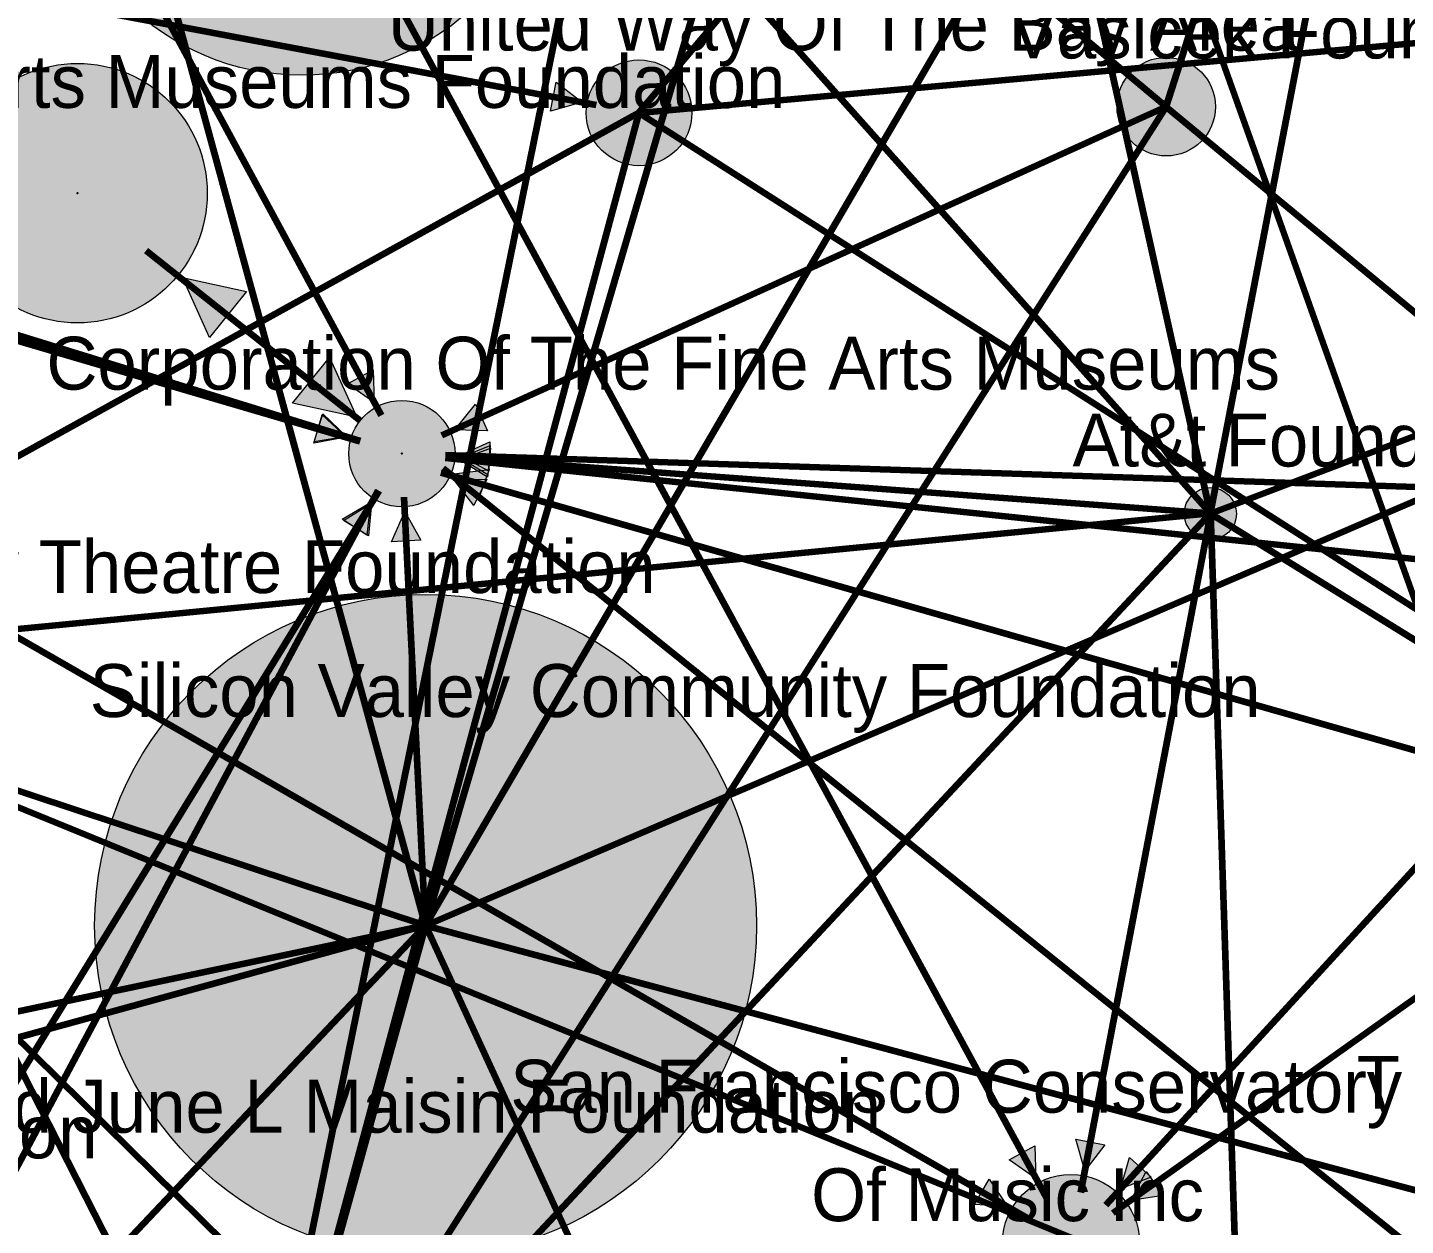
# Model space of a CAD drawing. Header units: millimetres. Extents: x -17.3 to 32.9, y -10.4 to 22.9.
# Drawn here: x 6.84 to 12.75, y 4.47 to 9.6 of the extents above; entities that cross this region are included whole.
import ezdxf

# ---------------------------------------------------------------- set-up
doc = ezdxf.new("R2010")
doc.units = ezdxf.units.MM
doc.header["$MEASUREMENT"] = 0
for name, color, linetype, true_color in [('links', 7, 'Continuous', 0x000000), ('node border', 7, 'Continuous', 0x000000), ('node centers', 7, 'Continuous', 0x000000), ('other_nodefills', 7, 'Continuous', 0x000000), ('SF_nodefills', 7, 'Continuous', 0x000000), ('text', 7, 'Continuous', 0x000000)]:
    doc.layers.add(name, color=color, linetype=linetype, true_color=true_color)

msp = doc.modelspace()

# ---------------------------------------------------------------- hatches: boundary and pattern name
at = {"layer": 'other_nodefills', "true_color": 0xb2b2b2}
for points in [[(9.0873, 10.4664), (9.087, 10.494), (9.086, 10.5215), (9.0842, 10.5487), (9.0818, 10.5757), (9.0788, 10.6026), (9.075, 10.6292), (9.0706, 10.6557), (9.0656, 10.6819), (9.06, 10.7079), (9.0537, 10.7336), (9.0468, 10.7591), (9.0393, 10.7843), (9.0312, 10.8093), (9.0225, 10.834), (9.0132, 10.8584), (9.0033, 10.8826), (8.9929, 10.9064), (8.9819, 10.9299), (8.9704, 10.9531), (8.9583, 10.976), (8.9457, 10.9986), (8.9326, 11.0208), (8.9189, 11.0426), (8.9048, 11.0641), (8.8901, 11.0853), (8.875, 11.1061), (8.8593, 11.1264), (8.8432, 11.1464), (8.8267, 11.166), (8.8096, 11.1852), (8.7922, 11.204), (8.7742, 11.2224), (8.7559, 11.2403), (8.7371, 11.2578), (8.7179, 11.2748), (8.6983, 11.2913), (8.6783, 11.3075), (8.6579, 11.3231), (8.6372, 11.3382), (8.616, 11.3529), (8.5945, 11.367), (8.5727, 11.3807), (8.5505, 11.3938), (8.5279, 11.4064), (8.505, 11.4185), (8.4818, 11.43), (8.4583, 11.441), (8.4345, 11.4514), (8.4104, 11.4613), (8.386, 11.4706), (8.3613, 11.4793), (8.3363, 11.4874), (8.3111, 11.4949), (8.2856, 11.5018), (8.2598, 11.5081), (8.2339, 11.5137), (8.2077, 11.5188), (8.1812, 11.5231), (8.1546, 11.5269), (8.1278, 11.5299), (8.1007, 11.5323), (8.0735, 11.5341), (8.0461, 11.5351), (8.0185, 11.5355), (7.9909, 11.5351), (7.9635, 11.5341), (7.9362, 11.5323), (7.9092, 11.5299), (7.8823, 11.5269), (7.8557, 11.5231), (7.8292, 11.5188), (7.803, 11.5137), (7.777, 11.5081), (7.7513, 11.5018), (7.7258, 11.4949), (7.7006, 11.4874), (7.6756, 11.4793), (7.6509, 11.4706), (7.6265, 11.4613), (7.6023, 11.4514), (7.5785, 11.441), (7.555, 11.43), (7.5318, 11.4185), (7.5089, 11.4064), (7.4863, 11.3938), (7.4641, 11.3807), (7.4422, 11.367), (7.4207, 11.3529), (7.3996, 11.3382), (7.3788, 11.3231), (7.3584, 11.3075), (7.3384, 11.2913), (7.3188, 11.2748), (7.2996, 11.2578), (7.2809, 11.2403), (7.2625, 11.2224), (7.2446, 11.204), (7.2271, 11.1852), (7.2101, 11.166), (7.1935, 11.1464), (7.1774, 11.1264), (7.1618, 11.1061), (7.1466, 11.0853), (7.132, 11.0641), (7.1178, 11.0426), (7.1042, 11.0208), (7.091, 10.9986), (7.0784, 10.976), (7.0664, 10.9531), (7.0548, 10.9299), (7.0438, 10.9064), (7.0334, 10.8826), (7.0236, 10.8584), (7.0143, 10.834), (7.0056, 10.8093), (6.9975, 10.7843), (6.99, 10.7591), (6.9831, 10.7336), (6.9768, 10.7079), (6.9711, 10.6819), (6.9661, 10.6557), (6.9617, 10.6292), (6.958, 10.6026), (6.9549, 10.5757), (6.9525, 10.5487), (6.9508, 10.5215), (6.9498, 10.494), (6.9494, 10.4664), (6.9498, 10.4389), (6.9508, 10.4114), (6.9525, 10.3842), (6.9549, 10.3572), (6.958, 10.3303), (6.9617, 10.3037), (6.9661, 10.2773), (6.9711, 10.2511), (6.9768, 10.2251), (6.9831, 10.1993), (6.99, 10.1739), (6.9975, 10.1486), (7.0056, 10.1237), (7.0143, 10.099), (7.0236, 10.0745), (7.0334, 10.0504), (7.0438, 10.0266), (7.0548, 10.0031), (7.0664, 9.9799), (7.0784, 9.957), (7.091, 9.9344), (7.1042, 9.9122), (7.1178, 9.8904), (7.132, 9.8689), (7.1466, 9.8477), (7.1618, 9.827), (7.1774, 9.8066), (7.1935, 9.7866), (7.2101, 9.767), (7.2271, 9.7478), (7.2446, 9.729), (7.2625, 9.7107), (7.2809, 9.6928), (7.2996, 9.6753), (7.3188, 9.6583), (7.3384, 9.6417), (7.3584, 9.6256), (7.3788, 9.61), (7.3996, 9.5948), (7.4207, 9.5802), (7.4422, 9.566), (7.4641, 9.5524), (7.4863, 9.5392), (7.5089, 9.5266), (7.5318, 9.5145), (7.555, 9.503), (7.5785, 9.492), (7.6023, 9.4816), (7.6265, 9.4717), (7.6509, 9.4625), (7.6756, 9.4538), (7.7006, 9.4457), (7.7258, 9.4381), (7.7513, 9.4313), (7.777, 9.425), (7.803, 9.4193), (7.8292, 9.4143), (7.8557, 9.4099), (7.8823, 9.4062), (7.9092, 9.4031), (7.9362, 9.4007), (7.9635, 9.399), (7.9909, 9.3979), (8.0185, 9.3976), (8.0461, 9.3979), (8.0735, 9.399), (8.1007, 9.4007), (8.1278, 9.4031), (8.1546, 9.4062), (8.1812, 9.4099), (8.2077, 9.4143), (8.2339, 9.4193), (8.2598, 9.425), (8.2856, 9.4313), (8.3111, 9.4381), (8.3363, 9.4457), (8.3613, 9.4538), (8.386, 9.4625), (8.4104, 9.4717), (8.4345, 9.4816), (8.4583, 9.492), (8.4818, 9.503), (8.505, 9.5145), (8.5279, 9.5266), (8.5505, 9.5392), (8.5727, 9.5524), (8.5945, 9.566), (8.616, 9.5802), (8.6372, 9.5948), (8.6579, 9.61), (8.6783, 9.6256), (8.6983, 9.6417), (8.7179, 9.6583), (8.7371, 9.6753), (8.7559, 9.6928), (8.7742, 9.7107), (8.7922, 9.729), (8.8096, 9.7478), (8.8267, 9.767), (8.8432, 9.7866), (8.8593, 9.8066), (8.875, 9.827), (8.8901, 9.8477), (8.9048, 9.8689), (8.9189, 9.8904), (8.9326, 9.9122), (8.9457, 9.9344), (8.9583, 9.957), (8.9704, 9.9799), (8.9819, 10.0031), (8.9929, 10.0266), (9.0033, 10.0504), (9.0132, 10.0745), (9.0225, 10.099), (9.0312, 10.1237), (9.0393, 10.1486), (9.0468, 10.1739), (9.0537, 10.1993), (9.06, 10.2251), (9.0656, 10.2511), (9.0706, 10.2773), (9.075, 10.3037), (9.0788, 10.3303), (9.0818, 10.3572), (9.0842, 10.3842), (9.086, 10.4114), (9.087, 10.4389)], [(11.9351, 9.2626), (11.935, 9.2681), (11.9348, 9.2735), (11.9344, 9.2789), (11.934, 9.2842), (11.9334, 9.2895), (11.9326, 9.2948), (11.9318, 9.3), (11.9308, 9.3052), (11.9297, 9.3103), (11.9284, 9.3154), (11.9271, 9.3205), (11.9256, 9.3254), (11.924, 9.3304), (11.9223, 9.3353), (11.9204, 9.3401), (11.9185, 9.3448), (11.9164, 9.3496), (11.9143, 9.3542), (11.912, 9.3588), (11.9096, 9.3633), (11.9071, 9.3678), (11.9045, 9.3721), (11.9018, 9.3765), (11.899, 9.3807), (11.8961, 9.3849), (11.8931, 9.389), (11.8901, 9.393), (11.8869, 9.397), (11.8836, 9.4008), (11.8802, 9.4046), (11.8768, 9.4083), (11.8733, 9.4119), (11.8696, 9.4155), (11.8659, 9.4189), (11.8621, 9.4223), (11.8583, 9.4256), (11.8543, 9.4287), (11.8503, 9.4318), (11.8462, 9.4348), (11.842, 9.4377), (11.8378, 9.4405), (11.8335, 9.4432), (11.8291, 9.4458), (11.8247, 9.4483), (11.8201, 9.4507), (11.8156, 9.4529), (11.8109, 9.4551), (11.8062, 9.4572), (11.8015, 9.4591), (11.7966, 9.4609), (11.7918, 9.4626), (11.7868, 9.4642), (11.7819, 9.4657), (11.7768, 9.4671), (11.7717, 9.4683), (11.7666, 9.4694), (11.7615, 9.4704), (11.7562, 9.4713), (11.751, 9.472), (11.7457, 9.4726), (11.7403, 9.4731), (11.735, 9.4735), (11.7296, 9.4737), (11.7241, 9.4737), (11.7187, 9.4737), (11.7133, 9.4735), (11.7079, 9.4731), (11.7025, 9.4726), (11.6972, 9.472), (11.6919, 9.4713), (11.6867, 9.4704), (11.6815, 9.4694), (11.6764, 9.4683), (11.6713, 9.4671), (11.6663, 9.4657), (11.6613, 9.4642), (11.6564, 9.4626), (11.6515, 9.4609), (11.6467, 9.4591), (11.6419, 9.4572), (11.6372, 9.4551), (11.6325, 9.4529), (11.628, 9.4507), (11.6234, 9.4483), (11.619, 9.4458), (11.6146, 9.4432), (11.6103, 9.4405), (11.606, 9.4377), (11.6018, 9.4348), (11.5977, 9.4318), (11.5937, 9.4287), (11.5898, 9.4256), (11.5859, 9.4223), (11.5821, 9.4189), (11.5784, 9.4155), (11.5748, 9.4119), (11.5712, 9.4083), (11.5678, 9.4046), (11.5644, 9.4008), (11.5611, 9.397), (11.558, 9.393), (11.5549, 9.389), (11.5519, 9.3849), (11.549, 9.3807), (11.5462, 9.3765), (11.5435, 9.3721), (11.5409, 9.3678), (11.5384, 9.3633), (11.536, 9.3588), (11.5338, 9.3542), (11.5316, 9.3496), (11.5295, 9.3448), (11.5276, 9.3401), (11.5257, 9.3353), (11.524, 9.3304), (11.5224, 9.3254), (11.5209, 9.3205), (11.5196, 9.3154), (11.5183, 9.3103), (11.5172, 9.3052), (11.5162, 9.3), (11.5154, 9.2948), (11.5146, 9.2895), (11.514, 9.2842), (11.5136, 9.2789), (11.5132, 9.2735), (11.513, 9.2681), (11.5129, 9.2626), (11.513, 9.2572), (11.5132, 9.2518), (11.5136, 9.2464), (11.514, 9.2411), (11.5146, 9.2358), (11.5154, 9.2305), (11.5162, 9.2253), (11.5172, 9.2201), (11.5183, 9.215), (11.5196, 9.2099), (11.5209, 9.2049), (11.5224, 9.1999), (11.524, 9.195), (11.5257, 9.1901), (11.5276, 9.1853), (11.5295, 9.1805), (11.5316, 9.1758), (11.5338, 9.1712), (11.536, 9.1666), (11.5384, 9.1621), (11.5409, 9.1576), (11.5435, 9.1532), (11.5462, 9.1489), (11.549, 9.1447), (11.5519, 9.1405), (11.5549, 9.1364), (11.558, 9.1324), (11.5611, 9.1284), (11.5644, 9.1246), (11.5678, 9.1208), (11.5712, 9.1171), (11.5748, 9.1135), (11.5784, 9.1099), (11.5821, 9.1065), (11.5859, 9.1031), (11.5898, 9.0998), (11.5937, 9.0967), (11.5977, 9.0936), (11.6018, 9.0906), (11.606, 9.0877), (11.6103, 9.0849), (11.6146, 9.0822), (11.619, 9.0796), (11.6234, 9.0771), (11.628, 9.0748), (11.6325, 9.0725), (11.6372, 9.0703), (11.6419, 9.0683), (11.6467, 9.0663), (11.6515, 9.0645), (11.6564, 9.0628), (11.6613, 9.0612), (11.6663, 9.0597), (11.6713, 9.0583), (11.6764, 9.0571), (11.6815, 9.056), (11.6867, 9.055), (11.6919, 9.0541), (11.6972, 9.0534), (11.7025, 9.0528), (11.7079, 9.0523), (11.7133, 9.052), (11.7187, 9.0518), (11.7241, 9.0517), (11.7296, 9.0518), (11.735, 9.052), (11.7403, 9.0523), (11.7457, 9.0528), (11.751, 9.0534), (11.7562, 9.0541), (11.7615, 9.055), (11.7666, 9.056), (11.7717, 9.0571), (11.7768, 9.0583), (11.7819, 9.0597), (11.7868, 9.0612), (11.7918, 9.0628), (11.7966, 9.0645), (11.8015, 9.0663), (11.8062, 9.0683), (11.8109, 9.0703), (11.8156, 9.0725), (11.8201, 9.0748), (11.8247, 9.0771), (11.8291, 9.0796), (11.8335, 9.0822), (11.8378, 9.0849), (11.842, 9.0877), (11.8462, 9.0906), (11.8503, 9.0936), (11.8543, 9.0967), (11.8583, 9.0998), (11.8621, 9.1031), (11.8659, 9.1065), (11.8696, 9.1099), (11.8733, 9.1135), (11.8768, 9.1171), (11.8802, 9.1208), (11.8836, 9.1246), (11.8869, 9.1284), (11.8901, 9.1324), (11.8931, 9.1364), (11.8961, 9.1405), (11.899, 9.1447), (11.9018, 9.1489), (11.9045, 9.1532), (11.9071, 9.1576), (11.9096, 9.1621), (11.912, 9.1666), (11.9143, 9.1712), (11.9164, 9.1758), (11.9185, 9.1805), (11.9204, 9.1853), (11.9223, 9.1901), (11.924, 9.195), (11.9256, 9.1999), (11.9271, 9.2049), (11.9284, 9.2099), (11.9297, 9.215), (11.9308, 9.2201), (11.9318, 9.2253), (11.9326, 9.2305), (11.9334, 9.2358), (11.934, 9.2411), (11.9344, 9.2464), (11.9348, 9.2518), (11.935, 9.2572)], [(12.0248, 7.5183), (12.0248, 7.5212), (12.0247, 7.524), (12.0245, 7.5269), (12.0243, 7.5297), (12.0239, 7.5325), (12.0236, 7.5353), (12.0231, 7.5381), (12.0226, 7.5408), (12.022, 7.5435), (12.0213, 7.5462), (12.0206, 7.5489), (12.0198, 7.5515), (12.019, 7.5541), (12.0181, 7.5567), (12.0171, 7.5592), (12.0161, 7.5618), (12.015, 7.5643), (12.0138, 7.5667), (12.0126, 7.5691), (12.0114, 7.5715), (12.01, 7.5739), (12.0087, 7.5762), (12.0072, 7.5785), (12.0058, 7.5808), (12.0042, 7.583), (12.0026, 7.5851), (12.001, 7.5873), (11.9993, 7.5894), (11.9976, 7.5914), (11.9958, 7.5934), (11.994, 7.5954), (11.9921, 7.5973), (11.9902, 7.5992), (11.9882, 7.601), (11.9862, 7.6028), (11.9841, 7.6045), (11.9821, 7.6062), (11.9799, 7.6078), (11.9777, 7.6094), (11.9755, 7.611), (11.9733, 7.6124), (11.971, 7.6139), (11.9687, 7.6152), (11.9663, 7.6166), (11.9639, 7.6178), (11.9615, 7.619), (11.959, 7.6202), (11.9565, 7.6213), (11.954, 7.6223), (11.9514, 7.6233), (11.9489, 7.6242), (11.9462, 7.625), (11.9436, 7.6258), (11.9409, 7.6265), (11.9382, 7.6272), (11.9355, 7.6278), (11.9328, 7.6283), (11.93, 7.6288), (11.9272, 7.6292), (11.9244, 7.6295), (11.9216, 7.6297), (11.9187, 7.6299), (11.9158, 7.63), (11.913, 7.6301), (11.9101, 7.63), (11.9072, 7.6299), (11.9044, 7.6297), (11.9015, 7.6295), (11.8987, 7.6292), (11.8959, 7.6288), (11.8932, 7.6283), (11.8904, 7.6278), (11.8877, 7.6272), (11.885, 7.6265), (11.8824, 7.6258), (11.8797, 7.625), (11.8771, 7.6242), (11.8745, 7.6233), (11.872, 7.6223), (11.8695, 7.6213), (11.867, 7.6202), (11.8645, 7.619), (11.8621, 7.6178), (11.8597, 7.6166), (11.8573, 7.6152), (11.855, 7.6139), (11.8527, 7.6124), (11.8505, 7.611), (11.8483, 7.6094), (11.8461, 7.6078), (11.844, 7.6062), (11.8419, 7.6045), (11.8398, 7.6028), (11.8378, 7.601), (11.8359, 7.5992), (11.834, 7.5973), (11.8321, 7.5954), (11.8303, 7.5934), (11.8285, 7.5914), (11.8267, 7.5894), (11.8251, 7.5873), (11.8234, 7.5851), (11.8218, 7.583), (11.8203, 7.5808), (11.8188, 7.5785), (11.8174, 7.5762), (11.816, 7.5739), (11.8147, 7.5715), (11.8134, 7.5691), (11.8122, 7.5667), (11.8111, 7.5643), (11.81, 7.5618), (11.809, 7.5592), (11.808, 7.5567), (11.8071, 7.5541), (11.8062, 7.5515), (11.8055, 7.5489), (11.8047, 7.5462), (11.8041, 7.5435), (11.8035, 7.5408), (11.803, 7.5381), (11.8025, 7.5353), (11.8021, 7.5325), (11.8018, 7.5297), (11.8015, 7.5269), (11.8014, 7.524), (11.8013, 7.5212), (11.8012, 7.5183), (11.8013, 7.5154), (11.8014, 7.5125), (11.8015, 7.5097), (11.8018, 7.5068), (11.8021, 7.504), (11.8025, 7.5012), (11.803, 7.4985), (11.8035, 7.4957), (11.8041, 7.493), (11.8047, 7.4903), (11.8055, 7.4876), (11.8062, 7.485), (11.8071, 7.4824), (11.808, 7.4798), (11.809, 7.4772), (11.81, 7.4747), (11.8111, 7.4722), (11.8122, 7.4698), (11.8134, 7.4673), (11.8147, 7.4649), (11.816, 7.4626), (11.8174, 7.4603), (11.8188, 7.458), (11.8203, 7.4557), (11.8218, 7.4535), (11.8234, 7.4513), (11.8251, 7.4492), (11.8267, 7.4471), (11.8285, 7.4451), (11.8303, 7.443), (11.8321, 7.4411), (11.834, 7.4392), (11.8359, 7.4373), (11.8378, 7.4355), (11.8398, 7.4337), (11.8419, 7.4319), (11.844, 7.4302), (11.8461, 7.4286), (11.8483, 7.427), (11.8505, 7.4255), (11.8527, 7.424), (11.855, 7.4226), (11.8573, 7.4212), (11.8597, 7.4199), (11.8621, 7.4186), (11.8645, 7.4174), (11.867, 7.4163), (11.8695, 7.4152), (11.872, 7.4141), (11.8745, 7.4132), (11.8771, 7.4123), (11.8797, 7.4114), (11.8824, 7.4106), (11.885, 7.4099), (11.8877, 7.4093), (11.8904, 7.4087), (11.8932, 7.4081), (11.8959, 7.4077), (11.8987, 7.4073), (11.9015, 7.407), (11.9044, 7.4067), (11.9072, 7.4065), (11.9101, 7.4064), (11.913, 7.4064), (11.9158, 7.4064), (11.9187, 7.4065), (11.9216, 7.4067), (11.9244, 7.407), (11.9272, 7.4073), (11.93, 7.4077), (11.9328, 7.4081), (11.9355, 7.4087), (11.9382, 7.4093), (11.9409, 7.4099), (11.9436, 7.4106), (11.9462, 7.4114), (11.9489, 7.4123), (11.9514, 7.4132), (11.954, 7.4141), (11.9565, 7.4152), (11.959, 7.4163), (11.9615, 7.4174), (11.9639, 7.4186), (11.9663, 7.4199), (11.9687, 7.4212), (11.971, 7.4226), (11.9733, 7.424), (11.9755, 7.4255), (11.9777, 7.427), (11.9799, 7.4286), (11.9821, 7.4302), (11.9841, 7.4319), (11.9862, 7.4337), (11.9882, 7.4355), (11.9902, 7.4373), (11.9921, 7.4392), (11.994, 7.4411), (11.9958, 7.443), (11.9976, 7.4451), (11.9993, 7.4471), (12.001, 7.4492), (12.0026, 7.4513), (12.0042, 7.4535), (12.0058, 7.4557), (12.0072, 7.458), (12.0087, 7.4603), (12.01, 7.4626), (12.0114, 7.4649), (12.0126, 7.4673), (12.0138, 7.4698), (12.015, 7.4722), (12.0161, 7.4747), (12.0171, 7.4772), (12.0181, 7.4798), (12.019, 7.4824), (12.0198, 7.485), (12.0206, 7.4876), (12.0213, 7.4903), (12.022, 7.493), (12.0226, 7.4957), (12.0231, 7.4985), (12.0236, 7.5012), (12.0239, 7.504), (12.0243, 7.5068), (12.0245, 7.5097), (12.0247, 7.5125), (12.0248, 7.5154)], [(9.9674, 5.7531), (9.9669, 5.7897), (9.9655, 5.8261), (9.9632, 5.8622), (9.96, 5.8981), (9.956, 5.9338), (9.951, 5.9691), (9.9452, 6.0042), (9.9385, 6.039), (9.931, 6.0735), (9.9227, 6.1076), (9.9135, 6.1414), (9.9035, 6.1749), (9.8928, 6.2081), (9.8812, 6.2408), (9.8689, 6.2733), (9.8558, 6.3053), (9.8419, 6.3369), (9.8273, 6.3681), (9.812, 6.3989), (9.796, 6.4293), (9.7792, 6.4592), (9.7618, 6.4887), (9.7437, 6.5177), (9.7249, 6.5463), (9.7054, 6.5743), (9.6853, 6.6019), (9.6645, 6.629), (9.6432, 6.6555), (9.6212, 6.6815), (9.5985, 6.707), (9.5753, 6.7319), (9.5515, 6.7563), (9.5272, 6.78), (9.5023, 6.8032), (9.4768, 6.8258), (9.4508, 6.8478), (9.4242, 6.8692), (9.3972, 6.89), (9.3696, 6.9101), (9.3415, 6.9295), (9.313, 6.9483), (9.284, 6.9664), (9.2545, 6.9839), (9.2245, 7.0006), (9.1942, 7.0166), (9.1634, 7.0319), (9.1322, 7.0465), (9.1005, 7.0604), (9.0685, 7.0734), (9.0361, 7.0858), (9.0034, 7.0973), (8.9702, 7.1081), (8.9367, 7.118), (8.9029, 7.1272), (8.8688, 7.1355), (8.8343, 7.143), (8.7996, 7.1497), (8.7645, 7.1555), (8.7291, 7.1605), (8.6935, 7.1645), (8.6577, 7.1677), (8.6215, 7.17), (8.5852, 7.1714), (8.5486, 7.1719), (8.5119, 7.1714), (8.4755, 7.17), (8.4392, 7.1677), (8.4033, 7.1645), (8.3676, 7.1605), (8.3322, 7.1555), (8.297, 7.1497), (8.2622, 7.143), (8.2277, 7.1355), (8.1935, 7.1272), (8.1596, 7.118), (8.1261, 7.1081), (8.0929, 7.0973), (8.0601, 7.0858), (8.0277, 7.0734), (7.9956, 7.0604), (7.964, 7.0465), (7.9327, 7.0319), (7.9019, 7.0166), (7.8715, 7.0006), (7.8416, 6.9839), (7.8121, 6.9664), (7.7831, 6.9483), (7.7545, 6.9295), (7.7265, 6.9101), (7.6989, 6.89), (7.6718, 6.8692), (7.6453, 6.8478), (7.6193, 6.8258), (7.5938, 6.8032), (7.5689, 6.78), (7.5445, 6.7563), (7.5208, 6.7319), (7.4976, 6.707), (7.475, 6.6815), (7.453, 6.6555), (7.4316, 6.629), (7.4109, 6.6019), (7.3908, 6.5743), (7.3714, 6.5463), (7.3526, 6.5177), (7.3345, 6.4887), (7.3171, 6.4592), (7.3003, 6.4293), (7.2843, 6.3989), (7.269, 6.3681), (7.2545, 6.3369), (7.2406, 6.3053), (7.2276, 6.2733), (7.2153, 6.2408), (7.2037, 6.2081), (7.193, 6.1749), (7.183, 6.1414), (7.1739, 6.1076), (7.1656, 6.0735), (7.1581, 6.039), (7.1514, 6.0042), (7.1456, 5.9691), (7.1407, 5.9338), (7.1366, 5.8981), (7.1334, 5.8622), (7.1311, 5.8261), (7.1297, 5.7897), (7.1293, 5.7531), (7.1297, 5.7164), (7.1311, 5.68), (7.1334, 5.6437), (7.1366, 5.6078), (7.1407, 5.5721), (7.1456, 5.5367), (7.1514, 5.5015), (7.1581, 5.4667), (7.1656, 5.4322), (7.1739, 5.398), (7.183, 5.3641), (7.193, 5.3306), (7.2037, 5.2974), (7.2153, 5.2646), (7.2276, 5.2322), (7.2406, 5.2001), (7.2545, 5.1685), (7.269, 5.1373), (7.2843, 5.1064), (7.3003, 5.076), (7.3171, 5.0461), (7.3345, 5.0166), (7.3526, 4.9876), (7.3714, 4.959), (7.3908, 4.931), (7.4109, 4.9034), (7.4316, 4.8763), (7.453, 4.8498), (7.475, 4.8238), (7.4976, 4.7983), (7.5208, 4.7734), (7.5445, 4.749), (7.5689, 4.7253), (7.5938, 4.7021), (7.6193, 4.6795), (7.6453, 4.6575), (7.6718, 4.6361), (7.6989, 4.6154), (7.7265, 4.5953), (7.7545, 4.5759), (7.7831, 4.5571), (7.8121, 4.539), (7.8416, 4.5216), (7.8715, 4.5048), (7.9019, 4.4888), (7.9327, 4.4735), (7.964, 4.459), (7.9956, 4.4451), (8.0277, 4.4321), (8.0601, 4.4198), (8.0929, 4.4082), (8.1261, 4.3975), (8.1596, 4.3875), (8.1935, 4.3784), (8.2277, 4.3701), (8.2622, 4.3626), (8.297, 4.3559), (8.3322, 4.3501), (8.3676, 4.3452), (8.4033, 4.3411), (8.4392, 4.3379), (8.4755, 4.3356), (8.5119, 4.3342), (8.5486, 4.3338), (8.5852, 4.3342), (8.6215, 4.3356), (8.6577, 4.3379), (8.6935, 4.3411), (8.7291, 4.3452), (8.7645, 4.3501), (8.7996, 4.3559), (8.8343, 4.3626), (8.8688, 4.3701), (8.9029, 4.3784), (8.9367, 4.3875), (8.9702, 4.3975), (9.0034, 4.4082), (9.0361, 4.4198), (9.0685, 4.4321), (9.1005, 4.4451), (9.1322, 4.459), (9.1634, 4.4735), (9.1942, 4.4888), (9.2245, 4.5048), (9.2545, 4.5216), (9.284, 4.539), (9.313, 4.5571), (9.3415, 4.5759), (9.3696, 4.5953), (9.3972, 4.6154), (9.4242, 4.6361), (9.4508, 4.6575), (9.4768, 4.6795), (9.5023, 4.7021), (9.5272, 4.7253), (9.5515, 4.749), (9.5753, 4.7734), (9.5985, 4.7983), (9.6212, 4.8238), (9.6432, 4.8498), (9.6645, 4.8763), (9.6853, 4.9034), (9.7054, 4.931), (9.7249, 4.959), (9.7437, 4.9876), (9.7618, 5.0166), (9.7792, 5.0461), (9.796, 5.076), (9.812, 5.1064), (9.8273, 5.1373), (9.8419, 5.1685), (9.8558, 5.2001), (9.8689, 5.2322), (9.8812, 5.2646), (9.8928, 5.2974), (9.9035, 5.3306), (9.9135, 5.3641), (9.9227, 5.398), (9.931, 5.4322), (9.9385, 5.4667), (9.9452, 5.5015), (9.951, 5.5367), (9.956, 5.5721), (9.96, 5.6078), (9.9632, 5.6437), (9.9655, 5.68), (9.9669, 5.7164)]]:
    msp.add_hatch(color=253, dxfattribs=at).paths.add_polyline_path(points, flags=0)
at = {"layer": 'other_nodefills', "true_color": 0xb2b2b2, "extrusion": (0, 0, -1)}
for points in [[(-9.2198, 9.2823), (-9.0844, 9.2437), (-9.1077, 9.3674)], [(-7.5054, 8.5299), (-7.7805, 8.47), (-7.6224, 8.2739)], [(-8.253, 7.9316), (-7.9778, 7.9916), (-8.1359, 8.1877)], [(-8.3284, 7.9944), (-8.2132, 8.0752), (-8.3238, 8.1353)], [(-8.6732, 7.8783), (-8.762, 7.9877), (-8.814, 7.873)], [(-8.2079, 7.8458), (-8.0694, 7.8208), (-8.1048, 7.9417)], [(-8.2088, 7.849), (-8.07, 7.8258), (-8.1071, 7.9461)], [(-8.6942, 7.7496), (-8.826, 7.7994), (-8.813, 7.6741)], [(-8.6949, 7.7572), (-8.8252, 7.8105), (-8.8157, 7.685)], [(-8.6955, 7.7673), (-8.8233, 7.8261), (-8.8192, 7.7003)], [(-8.6809, 7.6908), (-8.8206, 7.7072), (-8.7777, 7.5889)], [(-8.6698, 7.6654), (-8.8107, 7.6661), (-8.7549, 7.5531)], [(-8.3116, 7.5666), (-8.2962, 7.4267), (-8.1905, 7.495)], [(-8.3164, 7.5635), (-8.304, 7.4233), (-8.1966, 7.4892)], [(-8.4592, 7.5269), (-8.5283, 7.4044), (-8.4026, 7.398)], [(-11.1654, 4.6688), (-11.05, 4.7494), (-11.1607, 4.8094)], [(-11.3746, 4.7013), (-11.3363, 4.8367), (-11.46, 4.8131)], [(-11.5282, 4.624), (-11.5668, 4.7594), (-11.6596, 4.6742)], [(-11.5718, 4.5745), (-11.6379, 4.6987), (-11.7108, 4.5961)], [(-11.0427, 4.5488), (-10.9022, 4.5571), (-10.9649, 4.6663)]]:
    msp.add_hatch(color=253, dxfattribs=at).paths.add_polyline_path(points, flags=0)
at = {"layer": 'SF_nodefills', "true_color": 0xff8b00}
for points in [[(9.6898, 9.2363), (9.6897, 9.2422), (9.6895, 9.248), (9.6891, 9.2538), (9.6886, 9.2595), (9.6879, 9.2652), (9.6872, 9.2709), (9.6862, 9.2765), (9.6852, 9.282), (9.684, 9.2875), (9.6826, 9.293), (9.6812, 9.2984), (9.6796, 9.3038), (9.6779, 9.3091), (9.676, 9.3143), (9.674, 9.3195), (9.672, 9.3246), (9.6697, 9.3296), (9.6674, 9.3346), (9.665, 9.3396), (9.6624, 9.3444), (9.6597, 9.3492), (9.657, 9.3539), (9.6541, 9.3585), (9.6511, 9.3631), (9.648, 9.3676), (9.6447, 9.372), (9.6414, 9.3763), (9.638, 9.3805), (9.6345, 9.3847), (9.6309, 9.3888), (9.6272, 9.3927), (9.6234, 9.3966), (9.6195, 9.4004), (9.6155, 9.4041), (9.6115, 9.4077), (9.6073, 9.4113), (9.6031, 9.4147), (9.5987, 9.418), (9.5943, 9.4212), (9.5899, 9.4243), (9.5853, 9.4273), (9.5807, 9.4302), (9.576, 9.433), (9.5712, 9.4356), (9.5663, 9.4382), (9.5614, 9.4406), (9.5564, 9.443), (9.5514, 9.4452), (9.5463, 9.4473), (9.5411, 9.4492), (9.5359, 9.4511), (9.5306, 9.4528), (9.5252, 9.4544), (9.5198, 9.4559), (9.5144, 9.4572), (9.5088, 9.4584), (9.5033, 9.4594), (9.4977, 9.4604), (9.492, 9.4612), (9.4864, 9.4618), (9.4806, 9.4623), (9.4749, 9.4627), (9.469, 9.4629), (9.4632, 9.463), (9.4573, 9.4629), (9.4515, 9.4627), (9.4458, 9.4623), (9.44, 9.4618), (9.4343, 9.4612), (9.4287, 9.4604), (9.4231, 9.4594), (9.4175, 9.4584), (9.412, 9.4572), (9.4065, 9.4559), (9.4011, 9.4544), (9.3958, 9.4528), (9.3905, 9.4511), (9.3852, 9.4492), (9.3801, 9.4473), (9.375, 9.4452), (9.3699, 9.443), (9.3649, 9.4406), (9.36, 9.4382), (9.3551, 9.4356), (9.3504, 9.433), (9.3456, 9.4302), (9.341, 9.4273), (9.3365, 9.4243), (9.332, 9.4212), (9.3276, 9.418), (9.3232, 9.4147), (9.319, 9.4113), (9.3149, 9.4077), (9.3108, 9.4041), (9.3068, 9.4004), (9.3029, 9.3966), (9.2991, 9.3927), (9.2954, 9.3888), (9.2918, 9.3847), (9.2883, 9.3805), (9.2849, 9.3763), (9.2816, 9.372), (9.2784, 9.3676), (9.2752, 9.3631), (9.2722, 9.3585), (9.2694, 9.3539), (9.2666, 9.3492), (9.2639, 9.3444), (9.2613, 9.3396), (9.2589, 9.3346), (9.2566, 9.3296), (9.2544, 9.3246), (9.2523, 9.3195), (9.2503, 9.3143), (9.2485, 9.3091), (9.2467, 9.3038), (9.2452, 9.2984), (9.2437, 9.293), (9.2424, 9.2875), (9.2412, 9.282), (9.2401, 9.2765), (9.2392, 9.2709), (9.2384, 9.2652), (9.2377, 9.2595), (9.2372, 9.2538), (9.2369, 9.248), (9.2366, 9.2422), (9.2366, 9.2363), (9.2366, 9.2305), (9.2369, 9.2247), (9.2372, 9.2189), (9.2377, 9.2132), (9.2384, 9.2075), (9.2392, 9.2018), (9.2401, 9.1962), (9.2412, 9.1907), (9.2424, 9.1852), (9.2437, 9.1797), (9.2452, 9.1743), (9.2467, 9.1689), (9.2485, 9.1636), (9.2503, 9.1584), (9.2523, 9.1532), (9.2544, 9.1481), (9.2566, 9.143), (9.2589, 9.1381), (9.2613, 9.1331), (9.2639, 9.1283), (9.2666, 9.1235), (9.2694, 9.1188), (9.2722, 9.1141), (9.2752, 9.1096), (9.2784, 9.1051), (9.2816, 9.1007), (9.2849, 9.0964), (9.2883, 9.0921), (9.2918, 9.088), (9.2954, 9.0839), (9.2991, 9.0799), (9.3029, 9.076), (9.3068, 9.0722), (9.3108, 9.0685), (9.3149, 9.0649), (9.319, 9.0614), (9.3232, 9.0579), (9.3276, 9.0546), (9.332, 9.0514), (9.3365, 9.0483), (9.341, 9.0453), (9.3456, 9.0424), (9.3504, 9.0396), (9.3551, 9.0369), (9.36, 9.0344), (9.3649, 9.0319), (9.3699, 9.0296), (9.375, 9.0274), (9.3801, 9.0253), (9.3852, 9.0233), (9.3905, 9.0215), (9.3958, 9.0197), (9.4011, 9.0181), (9.4065, 9.0167), (9.412, 9.0153), (9.4175, 9.0141), (9.4231, 9.0131), (9.4287, 9.0122), (9.4343, 9.0114), (9.44, 9.0107), (9.4458, 9.0102), (9.4515, 9.0098), (9.4573, 9.0096), (9.4632, 9.0095), (9.469, 9.0096), (9.4749, 9.0098), (9.4806, 9.0102), (9.4864, 9.0107), (9.492, 9.0114), (9.4977, 9.0122), (9.5033, 9.0131), (9.5088, 9.0141), (9.5144, 9.0153), (9.5198, 9.0167), (9.5252, 9.0181), (9.5306, 9.0197), (9.5359, 9.0215), (9.5411, 9.0233), (9.5463, 9.0253), (9.5514, 9.0274), (9.5564, 9.0296), (9.5614, 9.0319), (9.5663, 9.0344), (9.5712, 9.0369), (9.576, 9.0396), (9.5807, 9.0424), (9.5853, 9.0453), (9.5899, 9.0483), (9.5943, 9.0514), (9.5987, 9.0546), (9.6031, 9.0579), (9.6073, 9.0614), (9.6115, 9.0649), (9.6155, 9.0685), (9.6195, 9.0722), (9.6234, 9.076), (9.6272, 9.0799), (9.6309, 9.0839), (9.6345, 9.088), (9.638, 9.0921), (9.6414, 9.0964), (9.6447, 9.1007), (9.648, 9.1051), (9.6511, 9.1096), (9.6541, 9.1141), (9.657, 9.1188), (9.6597, 9.1235), (9.6624, 9.1283), (9.665, 9.1331), (9.6674, 9.1381), (9.6697, 9.143), (9.672, 9.1481), (9.674, 9.1532), (9.676, 9.1584), (9.6779, 9.1636), (9.6796, 9.1689), (9.6812, 9.1743), (9.6826, 9.1797), (9.684, 9.1852), (9.6852, 9.1907), (9.6862, 9.1962), (9.6872, 9.2018), (9.6879, 9.2075), (9.6886, 9.2132), (9.6891, 9.2189), (9.6895, 9.2247), (9.6897, 9.2305)], [(7.6122, 8.8921), (7.612, 8.9064), (7.6114, 8.9207), (7.6105, 8.9348), (7.6093, 8.9489), (7.6077, 8.9629), (7.6058, 8.9767), (7.6035, 8.9905), (7.6009, 9.0041), (7.5979, 9.0176), (7.5947, 9.031), (7.5911, 9.0443), (7.5872, 9.0574), (7.583, 9.0704), (7.5784, 9.0832), (7.5736, 9.0959), (7.5685, 9.1085), (7.5631, 9.1209), (7.5573, 9.1331), (7.5513, 9.1452), (7.5451, 9.1571), (7.5385, 9.1688), (7.5317, 9.1804), (7.5246, 9.1917), (7.5172, 9.2029), (7.5096, 9.2139), (7.5017, 9.2247), (7.4936, 9.2353), (7.4852, 9.2457), (7.4766, 9.2559), (7.4677, 9.2659), (7.4586, 9.2757), (7.4493, 9.2852), (7.4398, 9.2945), (7.43, 9.3036), (7.42, 9.3125), (7.4098, 9.3211), (7.3994, 9.3295), (7.3888, 9.3376), (7.378, 9.3455), (7.367, 9.3531), (7.3558, 9.3605), (7.3444, 9.3676), (7.3329, 9.3744), (7.3211, 9.381), (7.3092, 9.3872), (7.2971, 9.3932), (7.2849, 9.3989), (7.2725, 9.4044), (7.2599, 9.4095), (7.2472, 9.4143), (7.2344, 9.4188), (7.2214, 9.4231), (7.2082, 9.427), (7.195, 9.4306), (7.1816, 9.4338), (7.168, 9.4368), (7.1544, 9.4394), (7.1406, 9.4417), (7.1267, 9.4436), (7.1128, 9.4452), (7.0987, 9.4464), (7.0845, 9.4473), (7.0702, 9.4479), (7.0559, 9.4481), (7.0415, 9.4479), (7.0272, 9.4473), (7.0131, 9.4464), (6.999, 9.4452), (6.9851, 9.4436), (6.9712, 9.4417), (6.9575, 9.4394), (6.9438, 9.4368), (6.9303, 9.4338), (6.9169, 9.4306), (6.9037, 9.427), (6.8906, 9.4231), (6.8776, 9.4188), (6.8647, 9.4143), (6.852, 9.4095), (6.8395, 9.4044), (6.8271, 9.3989), (6.8148, 9.3932), (6.8028, 9.3872), (6.7909, 9.381), (6.7791, 9.3744), (6.7676, 9.3676), (6.7562, 9.3605), (6.745, 9.3531), (6.734, 9.3455), (6.7232, 9.3376), (6.7126, 9.3295), (6.7022, 9.3211), (6.692, 9.3125), (6.6821, 9.3036), (6.6723, 9.2945), (6.6627, 9.2852), (6.6534, 9.2757), (6.6443, 9.2659), (6.6355, 9.2559), (6.6269, 9.2457), (6.6185, 9.2353), (6.6103, 9.2247), (6.6025, 9.2139), (6.5948, 9.2029), (6.5875, 9.1917), (6.5804, 9.1804), (6.5735, 9.1688), (6.567, 9.1571), (6.5607, 9.1452), (6.5547, 9.1331), (6.549, 9.1209), (6.5436, 9.1085), (6.5384, 9.0959), (6.5336, 9.0832), (6.5291, 9.0704), (6.5249, 9.0574), (6.521, 9.0443), (6.5174, 9.031), (6.5141, 9.0176), (6.5112, 9.0041), (6.5085, 8.9905), (6.5063, 8.9767), (6.5043, 8.9629), (6.5027, 8.9489), (6.5015, 8.9348), (6.5006, 8.9207), (6.5, 8.9064), (6.4999, 8.8921), (6.5, 8.8777), (6.5006, 8.8635), (6.5015, 8.8493), (6.5027, 8.8352), (6.5043, 8.8212), (6.5063, 8.8074), (6.5085, 8.7936), (6.5112, 8.78), (6.5141, 8.7665), (6.5174, 8.7531), (6.521, 8.7398), (6.5249, 8.7267), (6.5291, 8.7137), (6.5336, 8.7008), (6.5384, 8.6881), (6.5436, 8.6756), (6.549, 8.6632), (6.5547, 8.6509), (6.5607, 8.6389), (6.567, 8.6269), (6.5735, 8.6152), (6.5804, 8.6037), (6.5875, 8.5923), (6.5948, 8.5811), (6.6025, 8.5701), (6.6103, 8.5593), (6.6185, 8.5487), (6.6269, 8.5382), (6.6355, 8.528), (6.6443, 8.5181), (6.6534, 8.5083), (6.6627, 8.4987), (6.6723, 8.4894), (6.6821, 8.4803), (6.692, 8.4715), (6.7022, 8.4628), (6.7126, 8.4544), (6.7232, 8.4463), (6.734, 8.4384), (6.745, 8.4308), (6.7562, 8.4234), (6.7676, 8.4163), (6.7791, 8.4095), (6.7909, 8.4029), (6.8028, 8.3966), (6.8148, 8.3906), (6.8271, 8.3849), (6.8395, 8.3795), (6.852, 8.3744), (6.8647, 8.3695), (6.8776, 8.365), (6.8906, 8.3608), (6.9037, 8.3569), (6.9169, 8.3533), (6.9303, 8.35), (6.9438, 8.3471), (6.9575, 8.3444), (6.9712, 8.3422), (6.9851, 8.3402), (6.999, 8.3386), (7.0131, 8.3374), (7.0272, 8.3365), (7.0415, 8.3359), (7.0559, 8.3358), (7.0702, 8.3359), (7.0845, 8.3365), (7.0987, 8.3374), (7.1128, 8.3386), (7.1267, 8.3402), (7.1406, 8.3422), (7.1544, 8.3444), (7.168, 8.3471), (7.1816, 8.35), (7.195, 8.3533), (7.2082, 8.3569), (7.2214, 8.3608), (7.2344, 8.365), (7.2472, 8.3695), (7.2599, 8.3744), (7.2725, 8.3795), (7.2849, 8.3849), (7.2971, 8.3906), (7.3092, 8.3966), (7.3211, 8.4029), (7.3329, 8.4095), (7.3444, 8.4163), (7.3558, 8.4234), (7.367, 8.4308), (7.378, 8.4384), (7.3888, 8.4463), (7.3994, 8.4544), (7.4098, 8.4628), (7.42, 8.4715), (7.43, 8.4803), (7.4398, 8.4894), (7.4493, 8.4987), (7.4586, 8.5083), (7.4677, 8.5181), (7.4766, 8.528), (7.4852, 8.5382), (7.4936, 8.5487), (7.5017, 8.5593), (7.5096, 8.5701), (7.5172, 8.5811), (7.5246, 8.5923), (7.5317, 8.6037), (7.5385, 8.6152), (7.5451, 8.6269), (7.5513, 8.6389), (7.5573, 8.6509), (7.5631, 8.6632), (7.5685, 8.6756), (7.5736, 8.6881), (7.5784, 8.7008), (7.583, 8.7137), (7.5872, 8.7267), (7.5911, 8.7398), (7.5947, 8.7531), (7.5979, 8.7665), (7.6009, 8.78), (7.6035, 8.7936), (7.6058, 8.8074), (7.6077, 8.8212), (7.6093, 8.8352), (7.6105, 8.8493), (7.6114, 8.8635), (7.612, 8.8777)], [(8.6745, 7.7755), (8.6744, 7.7814), (8.6742, 7.7872), (8.6738, 7.793), (8.6733, 7.7988), (8.6727, 7.8045), (8.6719, 7.8102), (8.6709, 7.8158), (8.6699, 7.8214), (8.6687, 7.827), (8.6673, 7.8324), (8.6659, 7.8379), (8.6643, 7.8433), (8.6625, 7.8486), (8.6607, 7.8539), (8.6587, 7.8591), (8.6566, 7.8642), (8.6544, 7.8693), (8.652, 7.8743), (8.6496, 7.8792), (8.647, 7.8841), (8.6443, 7.8889), (8.6415, 7.8937), (8.6386, 7.8983), (8.6356, 7.9029), (8.6325, 7.9074), (8.6292, 7.9119), (8.6259, 7.9162), (8.6225, 7.9205), (8.6189, 7.9246), (8.6153, 7.9287), (8.6116, 7.9327), (8.6078, 7.9367), (8.6038, 7.9405), (8.5998, 7.9442), (8.5957, 7.9478), (8.5916, 7.9514), (8.5873, 7.9548), (8.583, 7.9581), (8.5785, 7.9614), (8.574, 7.9645), (8.5694, 7.9675), (8.5648, 7.9704), (8.56, 7.9732), (8.5552, 7.9759), (8.5504, 7.9785), (8.5454, 7.9809), (8.5404, 7.9833), (8.5353, 7.9855), (8.5302, 7.9876), (8.525, 7.9896), (8.5197, 7.9914), (8.5144, 7.9932), (8.509, 7.9948), (8.5036, 7.9962), (8.4981, 7.9976), (8.4926, 7.9988), (8.487, 7.9999), (8.4813, 8.0008), (8.4757, 8.0016), (8.4699, 8.0022), (8.4642, 8.0028), (8.4584, 8.0031), (8.4525, 8.0033), (8.4466, 8.0034), (8.4408, 8.0033), (8.4349, 8.0031), (8.4291, 8.0028), (8.4233, 8.0022), (8.4176, 8.0016), (8.4119, 8.0008), (8.4063, 7.9999), (8.4007, 7.9988), (8.3952, 7.9976), (8.3897, 7.9962), (8.3843, 7.9948), (8.3789, 7.9932), (8.3736, 7.9914), (8.3683, 7.9896), (8.3631, 7.9876), (8.358, 7.9855), (8.3529, 7.9833), (8.3479, 7.9809), (8.3429, 7.9785), (8.338, 7.9759), (8.3332, 7.9732), (8.3285, 7.9704), (8.3238, 7.9675), (8.3193, 7.9645), (8.3147, 7.9614), (8.3103, 7.9581), (8.306, 7.9548), (8.3017, 7.9514), (8.2975, 7.9478), (8.2934, 7.9442), (8.2894, 7.9405), (8.2855, 7.9367), (8.2817, 7.9327), (8.278, 7.9287), (8.2744, 7.9246), (8.2708, 7.9205), (8.2674, 7.9162), (8.2641, 7.9119), (8.2608, 7.9074), (8.2577, 7.9029), (8.2547, 7.8983), (8.2518, 7.8937), (8.249, 7.8889), (8.2463, 7.8841), (8.2437, 7.8792), (8.2413, 7.8743), (8.2389, 7.8693), (8.2367, 7.8642), (8.2346, 7.8591), (8.2326, 7.8539), (8.2308, 7.8486), (8.229, 7.8433), (8.2274, 7.8379), (8.226, 7.8324), (8.2246, 7.827), (8.2234, 7.8214), (8.2223, 7.8158), (8.2214, 7.8102), (8.2206, 7.8045), (8.22, 7.7988), (8.2194, 7.793), (8.2191, 7.7872), (8.2189, 7.7814), (8.2188, 7.7755), (8.2189, 7.7696), (8.2191, 7.7638), (8.2194, 7.758), (8.22, 7.7522), (8.2206, 7.7465), (8.2214, 7.7408), (8.2223, 7.7352), (8.2234, 7.7296), (8.2246, 7.7241), (8.226, 7.7186), (8.2274, 7.7131), (8.229, 7.7078), (8.2308, 7.7025), (8.2326, 7.6972), (8.2346, 7.692), (8.2367, 7.6869), (8.2389, 7.6818), (8.2413, 7.6768), (8.2437, 7.6718), (8.2463, 7.6669), (8.249, 7.6621), (8.2518, 7.6574), (8.2547, 7.6528), (8.2577, 7.6482), (8.2608, 7.6437), (8.2641, 7.6392), (8.2674, 7.6349), (8.2708, 7.6306), (8.2744, 7.6265), (8.278, 7.6224), (8.2817, 7.6184), (8.2855, 7.6145), (8.2894, 7.6107), (8.2934, 7.6069), (8.2975, 7.6033), (8.3017, 7.5998), (8.306, 7.5963), (8.3103, 7.593), (8.3147, 7.5898), (8.3193, 7.5867), (8.3238, 7.5836), (8.3285, 7.5807), (8.3332, 7.5779), (8.338, 7.5753), (8.3429, 7.5727), (8.3479, 7.5702), (8.3529, 7.5679), (8.358, 7.5657), (8.3631, 7.5636), (8.3683, 7.5616), (8.3736, 7.5597), (8.3789, 7.558), (8.3843, 7.5564), (8.3897, 7.5549), (8.3952, 7.5536), (8.4007, 7.5524), (8.4063, 7.5513), (8.4119, 7.5504), (8.4176, 7.5496), (8.4233, 7.5489), (8.4291, 7.5484), (8.4349, 7.5481), (8.4408, 7.5478), (8.4466, 7.5478), (8.4525, 7.5478), (8.4584, 7.5481), (8.4642, 7.5484), (8.4699, 7.5489), (8.4757, 7.5496), (8.4813, 7.5504), (8.487, 7.5513), (8.4926, 7.5524), (8.4981, 7.5536), (8.5036, 7.5549), (8.509, 7.5564), (8.5144, 7.558), (8.5197, 7.5597), (8.525, 7.5616), (8.5302, 7.5636), (8.5353, 7.5657), (8.5404, 7.5679), (8.5454, 7.5702), (8.5504, 7.5727), (8.5552, 7.5753), (8.56, 7.5779), (8.5648, 7.5807), (8.5694, 7.5836), (8.574, 7.5867), (8.5785, 7.5898), (8.583, 7.593), (8.5873, 7.5963), (8.5916, 7.5998), (8.5957, 7.6033), (8.5998, 7.6069), (8.6038, 7.6107), (8.6078, 7.6145), (8.6116, 7.6184), (8.6153, 7.6224), (8.6189, 7.6265), (8.6225, 7.6306), (8.6259, 7.6349), (8.6292, 7.6392), (8.6325, 7.6437), (8.6356, 7.6482), (8.6386, 7.6528), (8.6415, 7.6574), (8.6443, 7.6621), (8.647, 7.6669), (8.6496, 7.6718), (8.652, 7.6768), (8.6544, 7.6818), (8.6566, 7.6869), (8.6587, 7.692), (8.6607, 7.6972), (8.6625, 7.7025), (8.6643, 7.7078), (8.6659, 7.7131), (8.6673, 7.7186), (8.6687, 7.7241), (8.6699, 7.7296), (8.6709, 7.7352), (8.6719, 7.7408), (8.6727, 7.7465), (8.6733, 7.7522), (8.6738, 7.758), (8.6742, 7.7638), (8.6744, 7.7696)], [(11.609, 4.3924), (11.6089, 4.4), (11.6086, 4.4075), (11.6082, 4.415), (11.6075, 4.4224), (11.6067, 4.4297), (11.6056, 4.4371), (11.6044, 4.4443), (11.6031, 4.4515), (11.6015, 4.4586), (11.5998, 4.4657), (11.5979, 4.4727), (11.5958, 4.4796), (11.5936, 4.4865), (11.5912, 4.4932), (11.5887, 4.4999), (11.5859, 4.5066), (11.5831, 4.5131), (11.5801, 4.5196), (11.5769, 4.5259), (11.5736, 4.5322), (11.5701, 4.5384), (11.5665, 4.5445), (11.5628, 4.5505), (11.5589, 4.5564), (11.5548, 4.5622), (11.5507, 4.5679), (11.5464, 4.5735), (11.542, 4.579), (11.5374, 4.5844), (11.5327, 4.5897), (11.5279, 4.5948), (11.523, 4.5999), (11.518, 4.6048), (11.5128, 4.6096), (11.5075, 4.6143), (11.5022, 4.6188), (11.4967, 4.6232), (11.4911, 4.6275), (11.4854, 4.6317), (11.4796, 4.6357), (11.4736, 4.6396), (11.4676, 4.6433), (11.4615, 4.6469), (11.4553, 4.6504), (11.4491, 4.6537), (11.4427, 4.6569), (11.4362, 4.6599), (11.4297, 4.6628), (11.423, 4.6655), (11.4163, 4.668), (11.4095, 4.6704), (11.4027, 4.6726), (11.3957, 4.6747), (11.3887, 4.6766), (11.3817, 4.6783), (11.3745, 4.6799), (11.3673, 4.6813), (11.3601, 4.6825), (11.3527, 4.6835), (11.3454, 4.6843), (11.3379, 4.685), (11.3304, 4.6855), (11.3229, 4.6858), (11.3153, 4.6859), (11.3077, 4.6858), (11.3002, 4.6855), (11.2928, 4.685), (11.2853, 4.6843), (11.278, 4.6835), (11.2707, 4.6825), (11.2634, 4.6813), (11.2562, 4.6799), (11.2491, 4.6783), (11.242, 4.6766), (11.235, 4.6747), (11.2281, 4.6726), (11.2212, 4.6704), (11.2145, 4.668), (11.2078, 4.6655), (11.2011, 4.6628), (11.1946, 4.6599), (11.1881, 4.6569), (11.1818, 4.6537), (11.1755, 4.6504), (11.1693, 4.6469), (11.1632, 4.6433), (11.1572, 4.6396), (11.1513, 4.6357), (11.1455, 4.6317), (11.1398, 4.6275), (11.1342, 4.6232), (11.1287, 4.6188), (11.1233, 4.6143), (11.1181, 4.6096), (11.1129, 4.6048), (11.1079, 4.5999), (11.1029, 4.5948), (11.0981, 4.5897), (11.0935, 4.5844), (11.0889, 4.579), (11.0845, 4.5735), (11.0802, 4.5679), (11.076, 4.5622), (11.072, 4.5564), (11.0681, 4.5505), (11.0644, 4.5445), (11.0608, 4.5384), (11.0573, 4.5322), (11.054, 4.5259), (11.0508, 4.5196), (11.0478, 4.5131), (11.0449, 4.5066), (11.0422, 4.4999), (11.0397, 4.4932), (11.0373, 4.4865), (11.0351, 4.4796), (11.033, 4.4727), (11.0311, 4.4657), (11.0294, 4.4586), (11.0278, 4.4515), (11.0264, 4.4443), (11.0252, 4.4371), (11.0242, 4.4297), (11.0234, 4.4224), (11.0227, 4.415), (11.0222, 4.4075), (11.022, 4.4), (11.0219, 4.3924), (11.022, 4.3848), (11.0222, 4.3773), (11.0227, 4.3698), (11.0234, 4.3624), (11.0242, 4.355), (11.0252, 4.3477), (11.0264, 4.3404), (11.0278, 4.3332), (11.0294, 4.3261), (11.0311, 4.319), (11.033, 4.312), (11.0351, 4.3051), (11.0373, 4.2983), (11.0397, 4.2915), (11.0422, 4.2848), (11.0449, 4.2782), (11.0478, 4.2716), (11.0508, 4.2652), (11.054, 4.2588), (11.0573, 4.2525), (11.0608, 4.2463), (11.0644, 4.2402), (11.0681, 4.2342), (11.072, 4.2283), (11.076, 4.2225), (11.0802, 4.2168), (11.0845, 4.2112), (11.0889, 4.2057), (11.0935, 4.2003), (11.0981, 4.1951), (11.1029, 4.1899), (11.1079, 4.1849), (11.1129, 4.18), (11.1181, 4.1752), (11.1233, 4.1705), (11.1287, 4.1659), (11.1342, 4.1615), (11.1398, 4.1572), (11.1455, 4.1531), (11.1513, 4.149), (11.1572, 4.1452), (11.1632, 4.1414), (11.1693, 4.1378), (11.1755, 4.1343), (11.1818, 4.131), (11.1881, 4.1279), (11.1946, 4.1249), (11.2011, 4.122), (11.2078, 4.1193), (11.2145, 4.1167), (11.2212, 4.1144), (11.2281, 4.1121), (11.235, 4.1101), (11.242, 4.1082), (11.2491, 4.1065), (11.2562, 4.1049), (11.2634, 4.1035), (11.2707, 4.1023), (11.278, 4.1013), (11.2853, 4.1005), (11.2928, 4.0998), (11.3002, 4.0993), (11.3077, 4.099), (11.3153, 4.0989), (11.3229, 4.099), (11.3304, 4.0993), (11.3379, 4.0998), (11.3454, 4.1005), (11.3527, 4.1013), (11.3601, 4.1023), (11.3673, 4.1035), (11.3745, 4.1049), (11.3817, 4.1065), (11.3887, 4.1082), (11.3957, 4.1101), (11.4027, 4.1121), (11.4095, 4.1144), (11.4163, 4.1167), (11.423, 4.1193), (11.4297, 4.122), (11.4362, 4.1249), (11.4427, 4.1279), (11.4491, 4.131), (11.4553, 4.1343), (11.4615, 4.1378), (11.4676, 4.1414), (11.4736, 4.1452), (11.4796, 4.149), (11.4854, 4.1531), (11.4911, 4.1572), (11.4967, 4.1615), (11.5022, 4.1659), (11.5075, 4.1705), (11.5128, 4.1752), (11.518, 4.18), (11.523, 4.1849), (11.5279, 4.1899), (11.5327, 4.1951), (11.5374, 4.2003), (11.542, 4.2057), (11.5464, 4.2112), (11.5507, 4.2168), (11.5548, 4.2225), (11.5589, 4.2283), (11.5628, 4.2342), (11.5665, 4.2402), (11.5701, 4.2463), (11.5736, 4.2525), (11.5769, 4.2588), (11.5801, 4.2652), (11.5831, 4.2716), (11.5859, 4.2782), (11.5887, 4.2848), (11.5912, 4.2915), (11.5936, 4.2983), (11.5958, 4.3051), (11.5979, 4.312), (11.5998, 4.319), (11.6015, 4.3261), (11.6031, 4.3332), (11.6044, 4.3404), (11.6056, 4.3477), (11.6067, 4.355), (11.6075, 4.3624), (11.6082, 4.3698), (11.6086, 4.3773), (11.6089, 4.3848)]]:
    msp.add_hatch(color=30, dxfattribs=at).paths.add_polyline_path(points, flags=0)

# ---------------------------------------------------------------- linework, layer by layer
at = {"layer": 'links', "color": 18, "lineweight": 140, "true_color": 0x000000}
for p, q in [((11.913, 7.5183), (6.4981, 13.5976)), ((11.7241, 9.2627), (6.5186, 13.6188)), ((8.5484, 5.7528), (6.4169, 13.5535)), ((8.5484, 5.7528), (12.9336, 13.2589)), ((9.4632, 9.2363), (12.8971, 13.2848)), ((11.7241, 9.2627), (12.9854, 13.236)), ((11.913, 7.5183), (13.0144, 13.2285)), ((8.5484, 5.7528), (10.6246, 12.8207)), ((14.1812, 3.2448), (10.7659, 12.8261)), ((11.913, 7.5183), (10.7351, 12.8169)), ((-8.1954, 12.568), (9.2796, 9.2709)), ((6.2451, 11.8463), (8.3576, 7.9404)), ((9.5062, 11.5421), (7.855, 3.4275)), ((-1.4142, 10.6744), (8.2669, 7.8284)), ((8.0185, 10.4664), (11.2103, 4.5859)), ((9.4632, 9.2363), (18.3387, 10.0361)), ((8.5484, 5.7528), (18.3568, 9.964)), ((11.913, 7.5183), (18.3531, 9.973)), ((1.9303, 9.7835), (11.1245, 4.502)), ((1.9303, 9.7835), (8.2676, 7.8307)), ((4.6304, 9.4137), (7.6967, 3.4017)), ((9.4632, 9.2363), (5.3447, 6.9605)), ((9.4632, 9.2363), (7.897, 3.4193)), ((11.7241, 9.2627), (7.978, 3.3837)), ((11.7241, 9.2627), (8.6173, 7.853)), ((9.4632, 9.2363), (19.3229, 2.9415)), ((11.7241, 9.2627), (19.3385, 2.9628)), ((16.7611, 8.2647), (11.4949, 4.52)), ((16.7252, 6.9119), (8.6331, 7.7561)), ((11.913, 7.5183), (8.6336, 7.7617)), ((14.2447, 7.584), (8.6339, 7.7693)), ((15.471, 5.7403), (8.6147, 7.6926)), ((14.1812, 3.2448), (8.6229, 7.7118)), ((4.8255, 1.0262), (8.345, 7.6182)), ((6.5367, 4.6683), (8.3485, 7.6159)), ((8.5484, 5.7528), (8.4561, 7.5884)), ((14.2447, 7.584), (11.4643, 4.5546)), ((11.913, 7.5183), (5.3681, 6.8851)), ((11.913, 7.5183), (8.0204, 3.3508)), ((11.913, 7.5183), (11.3568, 4.6087)), ((11.913, 7.5183), (12.2331, -2.0681)), ((11.913, 7.5183), (19.3212, 2.9388)), ((8.5484, 5.7528), (5.3592, 6.8054)), ((14.1812, 3.2448), (5.3679, 6.8458)), ((9.4655, 2.6438), (5.313, 6.7298)), ((8.5484, 5.7528), (-0.834, 3.772)), ((8.5484, 5.7528), (1.1077, -2.1052)), ((8.5484, 5.7528), (4.075, 4.5253)), ((8.5484, 5.7528), (7.8994, 3.4188)), ((8.5484, 5.7528), (12.1485, -2.0881)), ((8.5484, 5.7528), (19.2963, 2.881))]:
    msp.add_line(p, q, dxfattribs=at)
at = {"layer": 'links', "color": 7, "lineweight": 106, "true_color": 0xffffff}
msp.add_line((7.3495, 8.6469), (8.2676, 7.9176), dxfattribs=at)
at = {"layer": 'node border', "color": 7, "lineweight": 5, "true_color": 0xffffff}
for centre, radius in [((8.0184, 10.4665), 1.069), ((9.4632, 9.2364), 0.2266), ((11.724, 9.2627), 0.2111), ((7.056, 8.8919), 0.5562), ((8.4466, 7.7756), 0.2279), ((11.913, 7.5182), 0.1118), ((8.5483, 5.7528), 1.4191), ((11.3154, 4.3923), 0.2936)]:
    msp.add_circle(centre, radius, dxfattribs=at)
at = {"layer": 'node centers'}
for p in [(9.4632, 9.2363), (11.724, 9.2627), (7.056, 8.8919), (8.4466, 7.7756), (11.913, 7.5182), (8.5483, 5.7528)]:
    msp.add_point(p, dxfattribs=at)
at = {"layer": 'other_nodefills', "lineweight": 0}
for points in [[(9.2198, 9.2823), (9.0844, 9.2437), (9.1077, 9.3674)], [(7.5054, 8.5299), (7.7805, 8.47), (7.6224, 8.2739)], [(8.253, 7.9316), (7.9778, 7.9916), (8.1359, 8.1877)], [(8.3284, 7.9944), (8.2132, 8.0752), (8.3238, 8.1353)], [(8.6732, 7.8783), (8.762, 7.9877), (8.814, 7.873)], [(8.2079, 7.8458), (8.0694, 7.8208), (8.1048, 7.9417)], [(8.2088, 7.849), (8.07, 7.8258), (8.1071, 7.9461)], [(8.6942, 7.7496), (8.826, 7.7994), (8.813, 7.6741)], [(8.6949, 7.7572), (8.8252, 7.8105), (8.8157, 7.685)], [(8.6955, 7.7673), (8.8233, 7.8261), (8.8192, 7.7003)], [(8.6809, 7.6908), (8.8206, 7.7072), (8.7777, 7.5889)], [(8.6698, 7.6654), (8.8107, 7.6661), (8.7549, 7.5531)], [(8.3116, 7.5666), (8.2962, 7.4267), (8.1905, 7.495)], [(8.3164, 7.5635), (8.304, 7.4233), (8.1966, 7.4892)], [(8.4592, 7.5269), (8.5283, 7.4044), (8.4026, 7.398)], [(11.1654, 4.6688), (11.05, 4.7494), (11.1607, 4.8094)], [(11.3746, 4.7013), (11.3363, 4.8367), (11.46, 4.8131)], [(11.5282, 4.624), (11.5668, 4.7594), (11.6596, 4.6742)], [(11.5718, 4.5745), (11.6379, 4.6987), (11.7108, 4.5961)], [(11.0427, 4.5488), (10.9022, 4.5571), (10.9649, 4.6663)]]:
    msp.add_lwpolyline(points, close=True, dxfattribs=at)
for centre, radius in [((8.0184, 10.4665), 1.069), ((11.724, 9.2627), 0.2111), ((11.913, 7.5182), 0.1118), ((8.5483, 5.7528), 1.4191)]:
    msp.add_circle(centre, radius, dxfattribs=at)
at = {"layer": 'SF_nodefills', "lineweight": 0}
for centre, radius in [((9.4632, 9.2364), 0.2266), ((7.056, 8.8919), 0.5562), ((8.4466, 7.7756), 0.2279), ((11.3154, 4.3923), 0.2936)]:
    msp.add_circle(centre, radius, dxfattribs=at)

# ---------------------------------------------------------------- texts
at = {"layer": 'text', "color": 254, "true_color": 0xe6e7e8, "char_height": 0.226667, "attachment_point": 7, "line_spacing_factor": 0.963855}
for s, insert, width in [('\\fCentury Gothic;United Way Of The Bay Area', (8.3863, 9.4348), 4.466065), ('\\fCentury Gothic;Vasicek Foundation', (11.0533, 9.4662), 3.192344), ('\\fCentury Gothic;Fine Arts Museums Foundation', (5.8793, 9.2543), 4.740989), ('\\fCentury Gothic;Corporation Of The Fine Arts Museums', (6.9224, 7.9816), 5.938667), ('\\fCentury Gothic;At&t Foundation', (11.3219, 7.7173), 2.698065), ('\\fCentury Gothic;American Conservatory Theatre Foundation', (3.6381, 7.1096), 6.85557), ('\\fCentury Gothic;Silicon Valley Community Foundation', (7.108, 6.5784), 5.831914), ('\\fCentury Gothic;T Gary And Kathleen Rogers', (12.5408, 4.899), 4.452903), ('\\fCentury Gothic;San Francisco Conservatory', (8.9113, 4.8827), 4.426581), ('\\fCentury Gothic;Alexander M And June L Maisin Foundation', (4.6207, 4.8619), 6.759054), ('\\fCentury Gothic;San Francisco Jazz Organization', (2.694, 4.6868), 5.051011), ('\\fCentury Gothic;Of Music Inc', (10.2013, 4.4827), 2.066323)]:
    msp.add_mtext(s, dxfattribs=dict(at, insert=insert, width=width))

doc.saveas('drawing.dxf')
